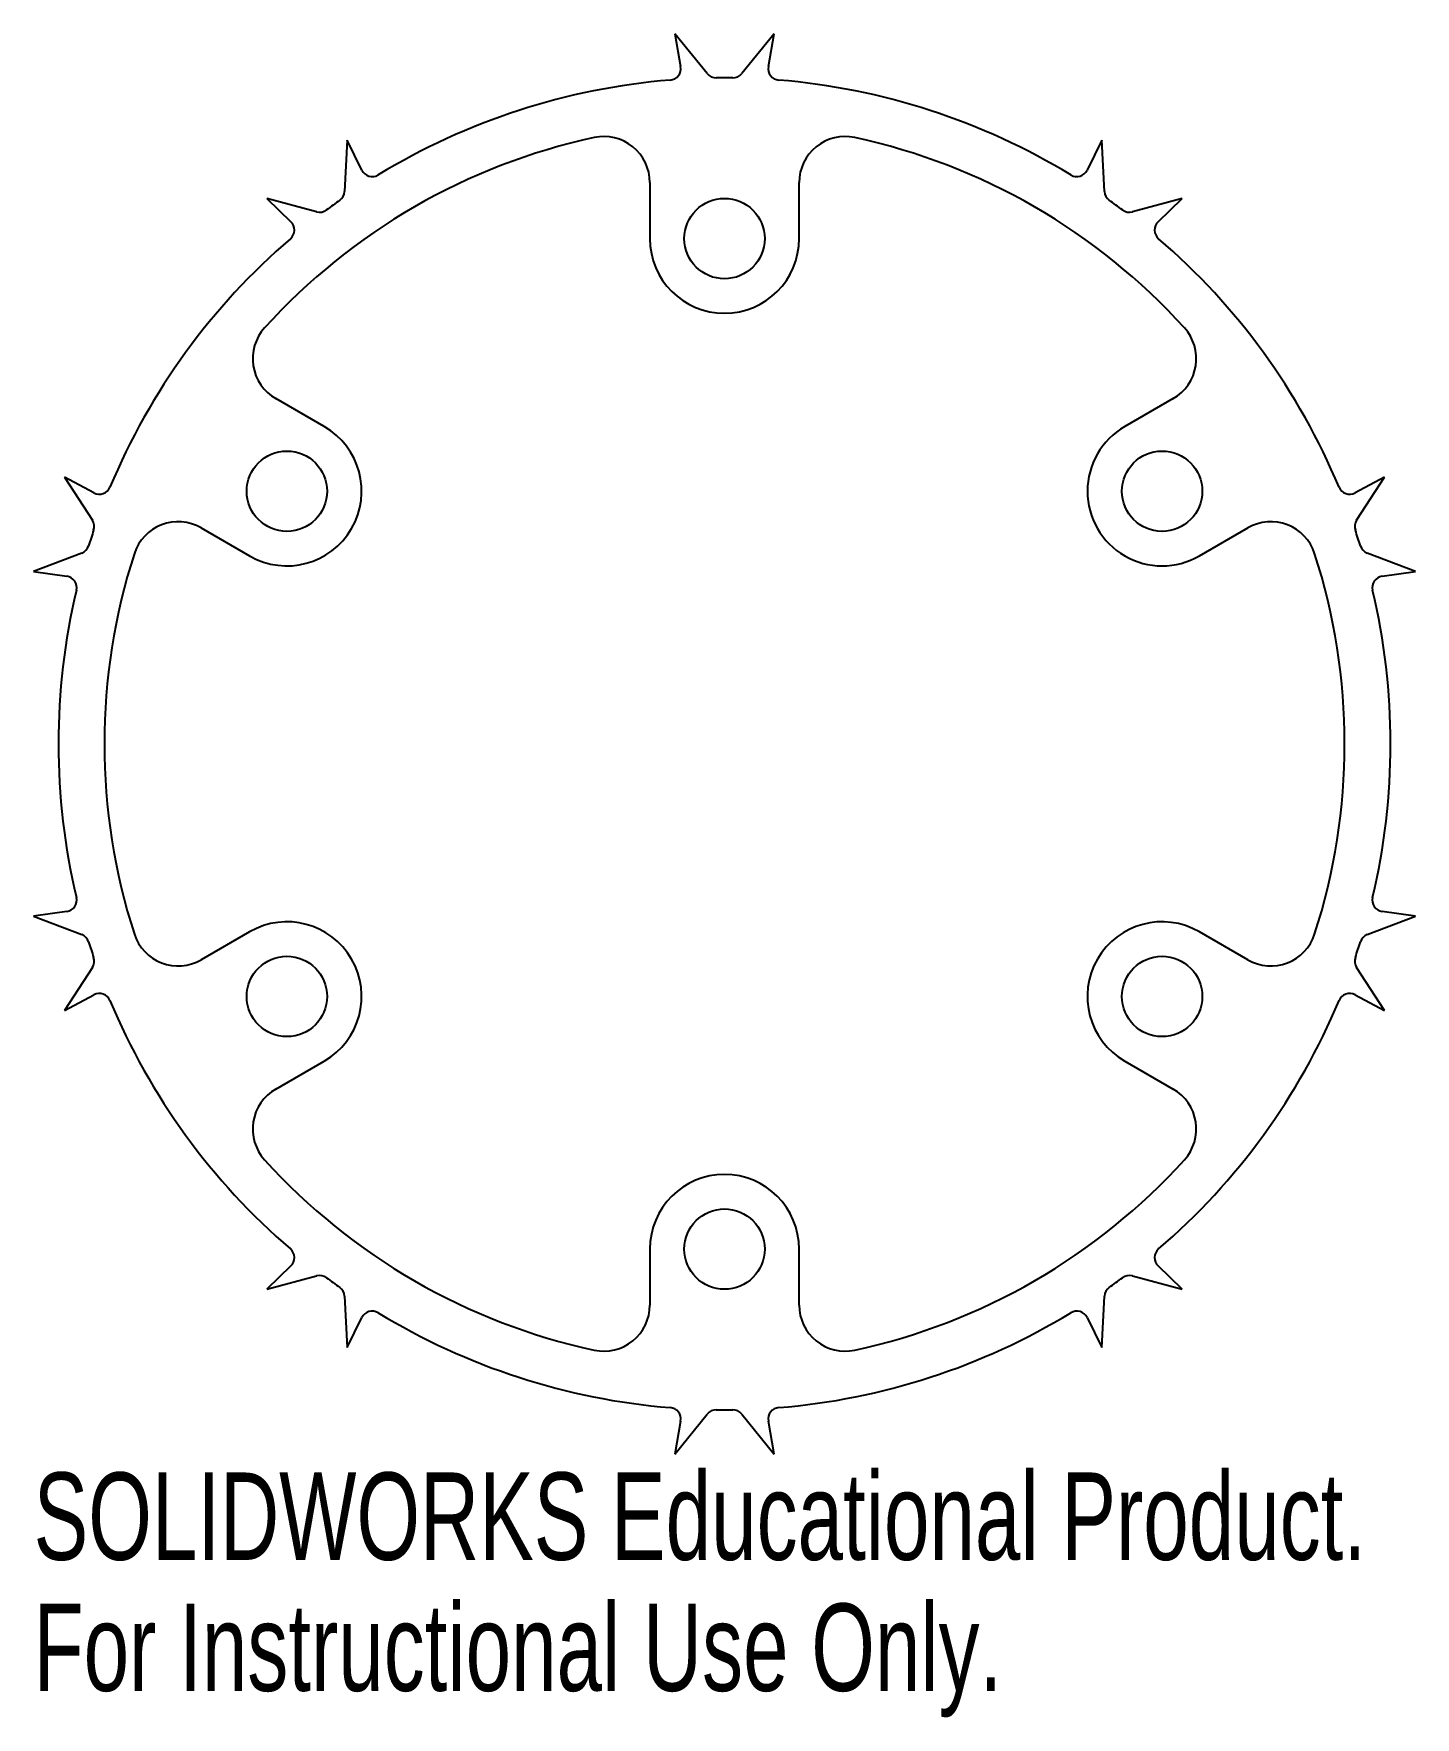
# Model space of a CAD drawing. Header units: inches. Extents: x -1.5 to 1.5, y -2.12 to 1.55.
import ezdxf

# ---------------------------------------------------------------- set-up
doc = ezdxf.new("R2010")
doc.units = ezdxf.units.IN
doc.header["$MEASUREMENT"] = 0
doc.styles.add('SLDTEXTSTYLE0', font='TXT', dxfattribs={"width": 0.7})

msp = doc.modelspace()

# ---------------------------------------------------------------- linework, layer by layer
at = {"color": 7, "linetype": 'Continuous', "lineweight": 25}
for p, q in [((-0.1081, 1.5462), (-0.0955, 1.4744)), ((-0.0376, 1.4592), (-0.1081, 1.5462)), ((0.1081, 1.5462), (0.0376, 1.4592)), ((0.0955, 1.4744), (0.1081, 1.5462)), ((-0.8214, 1.3145), (-0.8272, 1.2026)), ((-0.7894, 1.249), (-0.8214, 1.3145)), ((0.8214, 1.3145), (0.7894, 1.249)), ((0.8272, 1.2026), (0.8214, 1.3145)), ((-0.1625, 1.2221), (-0.1625, 1.1)), ((0.1625, 1.1), (0.1625, 1.2221)), ((-0.9963, 1.1874), (-0.9439, 1.1367)), ((-0.8881, 1.1584), (-0.9963, 1.1874)), ((0.9963, 1.1874), (0.8881, 1.1584)), ((0.9439, 1.1367), (0.9963, 1.1874)), ((-0.8714, 0.6907), (-0.9771, 0.7518)), ((0.9771, 0.7518), (0.8714, 0.6907)), ((-1.4371, 0.5806), (-1.3761, 0.4867)), ((-1.3728, 0.5464), (-1.4371, 0.5806)), ((1.4371, 0.5806), (1.3728, 0.5464)), ((1.3761, 0.4867), (1.4371, 0.5806)), ((-1.1396, 0.4703), (-1.0339, 0.4093)), ((1.0339, 0.4093), (1.1396, 0.4703)), ((-1.3994, 0.4151), (-1.504, 0.375)), ((1.504, 0.375), (1.3994, 0.4151)), ((-1.504, 0.375), (-1.4318, 0.3648)), ((1.4318, 0.3648), (1.504, 0.375)), ((-1.4318, -0.3648), (-1.504, -0.375)), ((1.504, -0.375), (1.4318, -0.3648)), ((-1.504, -0.375), (-1.3994, -0.4151)), ((1.3994, -0.4151), (1.504, -0.375)), ((-1.0339, -0.4093), (-1.1396, -0.4703)), ((1.1396, -0.4703), (1.0339, -0.4093)), ((-1.3761, -0.4867), (-1.4371, -0.5806)), ((1.4371, -0.5806), (1.3761, -0.4867)), ((-1.4371, -0.5806), (-1.3728, -0.5464)), ((1.3728, -0.5464), (1.4371, -0.5806)), ((-0.9771, -0.7518), (-0.8714, -0.6907)), ((0.8714, -0.6907), (0.9771, -0.7518)), ((-0.1625, -1.1), (-0.1625, -1.2221)), ((0.1625, -1.2221), (0.1625, -1.1)), ((-0.9439, -1.1367), (-0.9963, -1.1874)), ((-0.9963, -1.1874), (-0.8881, -1.1584)), ((0.8881, -1.1584), (0.9963, -1.1874)), ((0.9963, -1.1874), (0.9439, -1.1367)), ((-0.8272, -1.2026), (-0.8214, -1.3145)), ((0.8214, -1.3145), (0.8272, -1.2026)), ((-0.8214, -1.3145), (-0.7894, -1.249)), ((0.7894, -1.249), (0.8214, -1.3145)), ((-0.1081, -1.5462), (-0.0376, -1.4592)), ((0.0376, -1.4592), (0.1081, -1.5462)), ((-0.0955, -1.4744), (-0.1081, -1.5462)), ((0.1081, -1.5462), (0.0955, -1.4744))]:
    msp.add_line(p, q, dxfattribs=at)
for centre in [(0, 1.1), (-0.9526, 0.55), (0.9526, 0.55), (-0.9526, -0.55), (0.9526, -0.55), (0, -1.1)]:
    msp.add_circle(centre, 0.0875, dxfattribs=at)
for centre, radius, start, end in [((-0.1201, 1.4701), 0.025, 274.6699, 10), ((0.1201, 1.4701), 0.025, 170, 265.3301), ((0, 0), 1.45, 94.6699, 121.3301), ((-0.0182, 1.4749), 0.025, 219, 270.7065), ((0, 0), 1.45, 89.2935, 90.7065), ((0.0182, 1.4749), 0.025, 269.2935, 321), ((0, 0), 1.45, 58.6699, 85.3301), ((0, 0), 1.35, 102.1224, 137.8776), ((-0.2625, 1.2221), 0.1, 0, 102.1224), ((0.2625, 1.2221), 0.1, 77.8776, 180), ((0, 0), 1.35, 42.1224, 77.8776), ((-0.767, 1.2599), 0.025, 206, 301.3301), ((0.767, 1.2599), 0.025, 238.6699, 334), ((0, 0), 1.45, 125.2935, 126.7065), ((-0.8522, 1.2039), 0.025, 305.2935, 357), ((0.8522, 1.2039), 0.025, 183, 234.7065), ((0, 0), 1.45, 53.2935, 54.7065), ((-0.9613, 1.1188), 0.025, 310.6699, 46), ((-0.8816, 1.1825), 0.025, 255, 306.7065), ((0.8816, 1.1825), 0.025, 233.2935, 285), ((0.9613, 1.1188), 0.025, 134, 229.3301), ((0, 0), 1.45, 130.6699, 157.3301), ((0, 1.1), 0.1625, 180, 0), ((0, 0), 1.45, 22.6699, 49.3301), ((-0.9271, 0.8384), 0.1, 137.8776, 240), ((0.9271, 0.8384), 0.1, 300, 42.1224), ((-0.9526, 0.55), 0.1625, 240, 60), ((0.9526, 0.55), 0.1625, 120, 300), ((-1.361, 0.5685), 0.025, 242, 337.3301), ((1.361, 0.5685), 0.025, 202.6699, 298), ((-1.3971, 0.4731), 0.025, 341.2935, 33), ((-1.1896, 0.3837), 0.1, 60, 162.1224), ((1.1896, 0.3837), 0.1, 17.8776, 120), ((1.3971, 0.4731), 0.025, 147, 198.7065), ((0, 0), 1.45, 161.2935, 162.7065), ((0, 0), 1.45, 17.2935, 18.7065), ((-1.4083, 0.4385), 0.025, 291, 342.7065), ((0, 0), 1.35, 162.1224, 197.8776), ((0, 0), 1.35, 342.1224, 17.8776), ((1.4083, 0.4385), 0.025, 197.2935, 249), ((0, 0), 1.45, 166.6699, 193.3301), ((-1.4353, 0.3401), 0.025, 346.6699, 82), ((1.4353, 0.3401), 0.025, 98, 193.3301), ((0, 0), 1.45, 346.6699, 13.3301), ((-1.4353, -0.3401), 0.025, 278, 13.3301), ((1.4353, -0.3401), 0.025, 166.6699, 262), ((-0.9526, -0.55), 0.1625, 300, 120), ((0.9526, -0.55), 0.1625, 60, 240), ((-1.4083, -0.4385), 0.025, 17.2935, 69), ((0, 0), 1.45, 197.2935, 198.7065), ((-1.1896, -0.3837), 0.1, 197.8776, 300), ((1.1896, -0.3837), 0.1, 240, 342.1224), ((0, 0), 1.45, 341.2935, 342.7065), ((1.4083, -0.4385), 0.025, 111, 162.7065), ((-1.3971, -0.4731), 0.025, 327, 18.7065), ((1.3971, -0.4731), 0.025, 161.2935, 213), ((-1.361, -0.5685), 0.025, 22.6699, 118), ((1.361, -0.5685), 0.025, 62, 157.3301), ((0, 0), 1.45, 202.6699, 229.3301), ((0, 0), 1.45, 310.6699, 337.3301), ((-0.9271, -0.8384), 0.1, 120, 222.1224), ((0.9271, -0.8384), 0.1, 317.8776, 60), ((0, 0), 1.35, 222.1224, 257.8776), ((0, 0), 1.35, 282.1224, 317.8776), ((0, -1.1), 0.1625, 360, 180), ((-0.9613, -1.1188), 0.025, 314, 49.3301), ((0.9613, -1.1188), 0.025, 130.6699, 226), ((-0.8816, -1.1825), 0.025, 53.2935, 105), ((0, 0), 1.45, 233.2935, 234.7065), ((0, 0), 1.45, 305.2935, 306.7065), ((0.8816, -1.1825), 0.025, 75, 126.7065), ((-0.8522, -1.2039), 0.025, 3, 54.7065), ((0.8522, -1.2039), 0.025, 125.2935, 177), ((-0.767, -1.2599), 0.025, 58.6699, 154), ((0, 0), 1.45, 238.6699, 265.3301), ((-0.2625, -1.2221), 0.1, 257.8776, 0), ((0, 0), 1.45, 274.6699, 301.3301), ((0.2625, -1.2221), 0.1, 180, 282.1224), ((0.767, -1.2599), 0.025, 26, 121.3301), ((-0.1201, -1.4701), 0.025, 350, 85.3301), ((-0.0182, -1.4749), 0.025, 89.2935, 141), ((0, 0), 1.45, 269.2935, 270.7065), ((0.0182, -1.4749), 0.025, 39, 90.7065), ((0.1201, -1.4701), 0.025, 94.6699, 190)]:
    msp.add_arc(centre, radius, start, end, dxfattribs=at)

# ---------------------------------------------------------------- texts
at = {"color": 7, "linetype": 'Continuous', "char_height": 0.1903, "attachment_point": 1, "style": 'SLDTEXTSTYLE0'}
for s, insert in [('SOLIDWORKS Educational Product.', (-1.504, -1.5864)), ('For Instructional Use Only.', (-1.504, -1.8718))]:
    msp.add_mtext(s, dxfattribs=dict(at, insert=insert))

doc.saveas('drawing.dxf')
